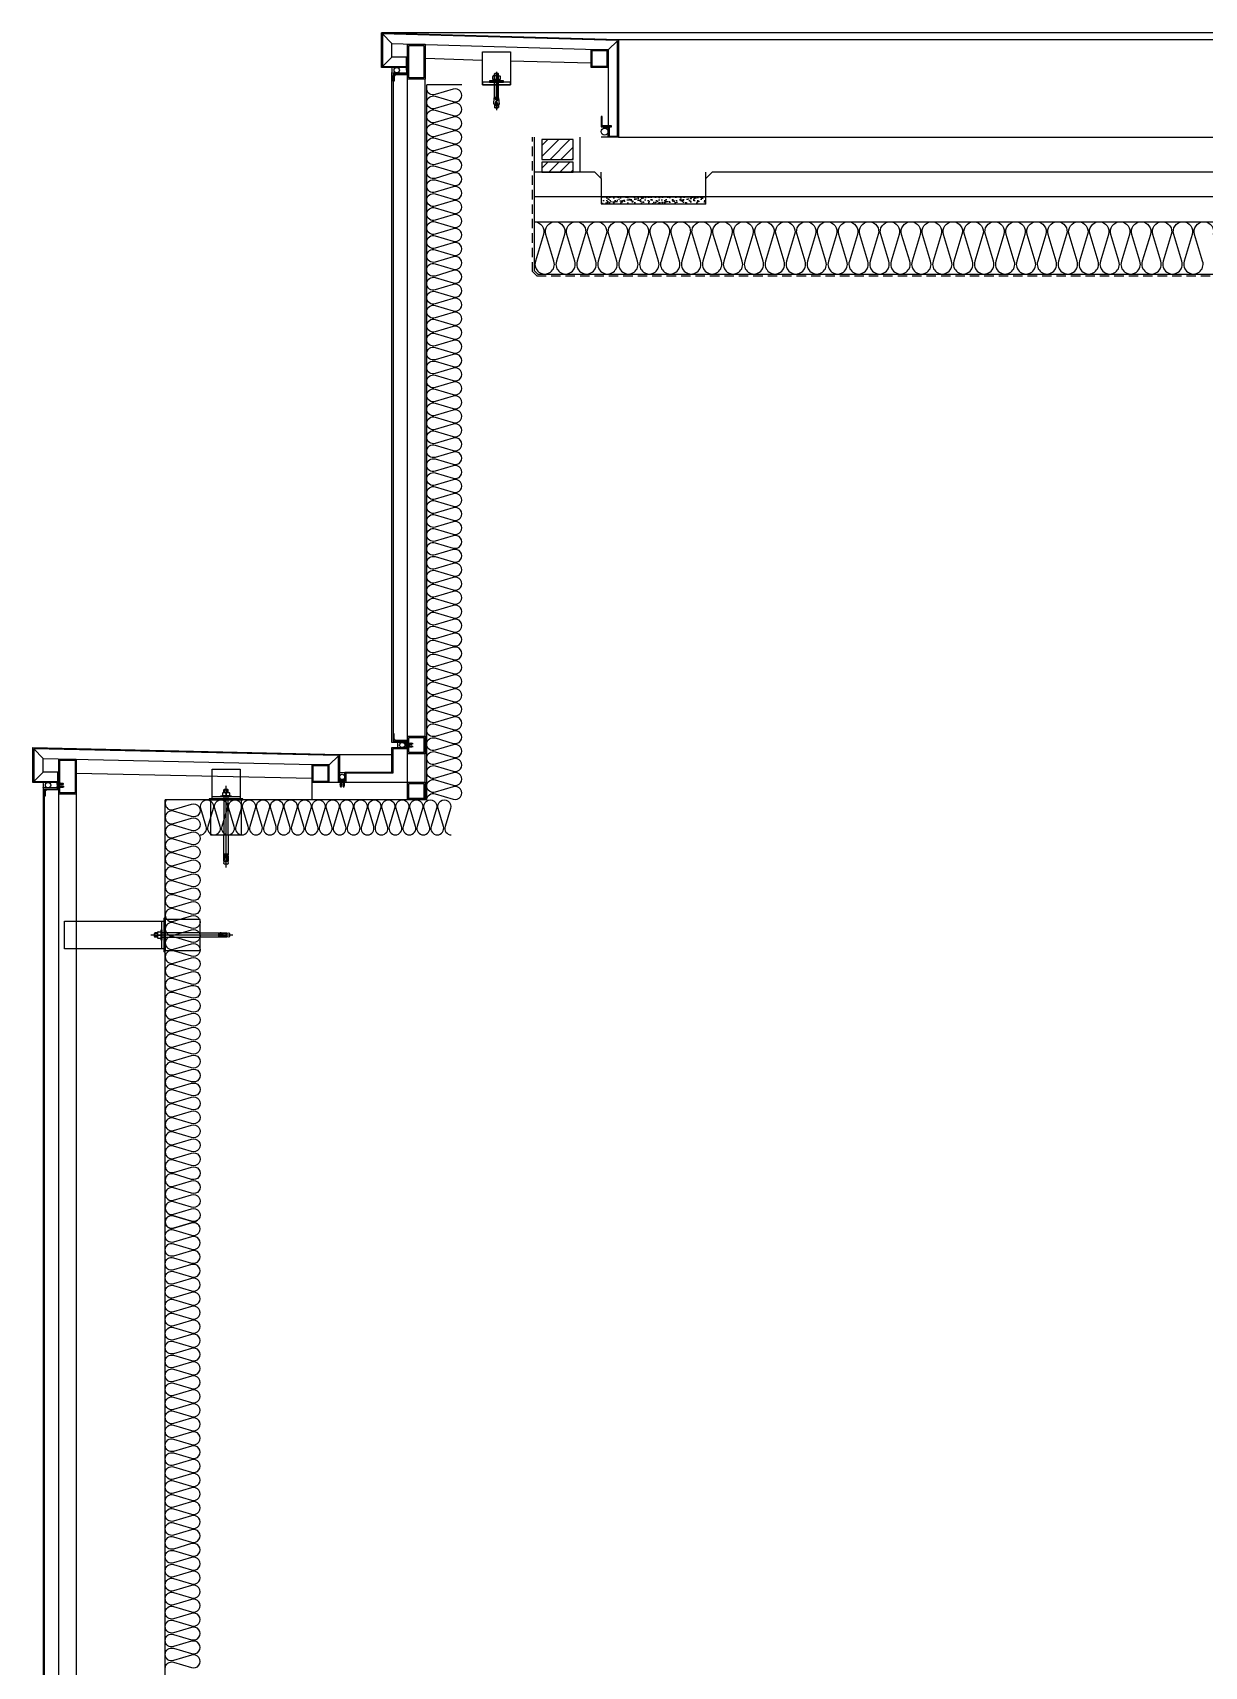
# Model space of a CAD drawing. Header units: millimetres. Extents: x -1320 to 172218, y -4077 to 50350.
# Drawn here: x 76320 to 79679, y 44516 to 49200 of the extents above; entities that cross this region are included whole.
import ezdxf

# ---------------------------------------------------------------- set-up
doc = ezdxf.new("R2010")
doc.units = ezdxf.units.MM
doc.header["$LTSCALE"] = 60
for name, pattern in [('CENTER', [50.8, 31.75, -6.35, 6.35, -6.35]), ('HID', [2.3, 1.5, -0.8]), ('HIDDEN2', [1, 0.5, -0.5])]:
    doc.linetypes.add(name, pattern=pattern)
for name, color, linetype in [('0-Sheet', 7, 'Continuous'), ('A-ELE-8', 8, 'Continuous'), ('A-ETC-8', 8, 'Continuous'), ('A-FIN', 6, 'Continuous'), ('A-FIN-8', 8, 'Continuous'), ('A-FIN-9', 7, 'Continuous'), ('A-hat', 8, 'Continuous'), ('A-HAT-9', 9, 'Continuous'), ('A-HAT-WIREMESH', 9, 'g_mesh'), ('A-WALL', 3, 'Continuous'), ('A-WP', 1, 'HID'), ('EXTRUSION', 7, 'Continuous'), ('INSUL', 8, 'Continuous'), ('ISL', 251, 'Continuous'), ('SCREW', 1, 'Continuous')]:
    doc.layers.add(name, color=color, linetype=linetype)
doc.layers.add('NOPLOT', color=191, linetype='Continuous', plot=False)
doc.styles.add('Gdim', font='')
doc.styles.get('Gdim').set_extended_font_data('Dotum')
doc.linetypes.add('g_mesh', pattern='A,10,-0.8,["X",Gdim,S=0.6,R=0,X=-0.15,Y=-0.3],-0.8', length=11.6)

# ---------------------------------------------------------------- blocks, each defined once
blk = doc.blocks.new('A$Cab6a45e4')
at = {"layer": 'A-HAT-9'}
h = blk.add_hatch(dxfattribs=at)
h.set_pattern_fill('AR-SAND', color=256, scale=0.3)
h.set_pattern_definition([(37.5, (-113396.389, 321984.363), (-0.4800094, 14.6823971), [0, -11.5824, 0, -12.954, 0, -12.3825]), (7.5, (-113396.389, 321984.363), (13.4856985, 21.504753), [0, -6.2484, 0, -10.4394, 0, -4.0005]), (327.5, (-113405.761, 321984.363), (23.7297711, 0.04311554), [0, -3.81, 0, -13.716, 0, -17.907]), (317.5, (-113405.761, 321984.363), (22.9066936, 6.6878797), [0, -1.905, 0, -8.9916, 0, -10.287])])
h.paths.add_polyline_path([(0, 45), (300, 45), (300, 25), (0, 25)])
at = {"layer": 'A-FIN'}
for points in [[(-18, 116), (0, 98), (0, 25), (300, 25), (300, 98), (318, 116)], [(0, 45), (300, 45)]]:
    blk.add_lwpolyline(points, dxfattribs=at)
at = {"layer": 'NOPLOT'}
for p, q in [((0, 98), (0, 116)), ((300, 98), (300, 116))]:
    blk.add_line(p, q, dxfattribs=at)
blk = doc.blocks.new('너트 M12')
for p, q in [((-9, 0), (9, 0)), ((-9.5, -9), (-9.5, -0.5)), ((9, -9.5), (-9, -9.5)), ((0, -8.3), (0, -1.2)), ((9.5, -0.5), (9.5, -9))]:
    blk.add_line(p, q)
for centre, start, end in [((-9, -0.5), 90, 180), ((-9, -9), 180, 270), ((9, -0.5), 0, 90), ((9, -9), 270, 0)]:
    blk.add_arc(centre, 0.5, start, end)
at = {"extrusion": (0, 0, -1)}
for centre, major_axis, ratio, start_param, end_param in [((-4.8, -0.9), (-4.75, 0.31), 0.185359, -0.024388, 3.141593), ((4.8, -0.9), (4.75, 0.31), 0.185108, 3.141593, 6.30754), ((-4.8, -8.6), (4.75, 0.31), 0.187111, 0, 3.166211), ((4.8, -8.6), (-4.75, 0.31), 0.185991, 3.117121, 6.283185)]:
    blk.add_ellipse(centre, major_axis=major_axis, ratio=ratio, start_param=start_param, end_param=end_param, dxfattribs=at)
blk = doc.blocks.new('A$C5ebcaad0')
at = {"layer": 'A-ETC-8'}
for p, q in [((-449, -225), (-214, -225)), ((-439, -220.5), (-439, -229.5)), ((-437, -219), (-437.5, -219)), ((-437.5, -231), (-437, -231)), ((-426, -220.5), (-437, -219)), ((-437, -231), (-426, -229.5)), ((-431.6, -219.7), (-431.6, -221.5)), ((-431.6, -228.5), (-431.6, -230.2)), ((-431.1, -222.3), (-429.3, -223.5)), ((-431.1, -227.7), (-429.3, -226.5)), ((-415.6, -218.7), (-430.6, -218.7)), ((-430.6, -231.2), (-415.6, -231.2)), ((-421.1, -224), (-427.7, -224)), ((-421.1, -226), (-427.7, -226)), ((-426, -220.5), (-412, -220.5)), ((-426, -229.5), (-412, -229.5)), ((-420.6, -223.5), (-420.6, -223)), ((-420.6, -227), (-420.6, -226.5)), ((-416.6, -227), (-416.6, -223)), ((-415.6, -218.7), (-412.6, -218.7)), ((-415.6, -231.2), (-412.6, -231.2)), ((-412.6, -218.7), (-412.6, -231.2)), ((-412, -231), (-412, -219)), ((-409, -219), (-412, -219)), ((-412, -231), (-409, -231)), ((-409, -231), (-409, -219)), ((-355, -219), (-409, -219)), ((-409, -231), (-355, -231)), ((-355, -219), (-245.5, -219)), ((-245.5, -231), (-355, -231)), ((-234.2, -229.5), (-224, -229.5)), ((-234, -219), (-225.5, -219)), ((-234, -220.5), (-224, -220.5)), ((-234, -231), (-225.5, -231)), ((-225.5, -231), (-225.5, -219)), ((-224, -220.5), (-225.5, -219)), ((-224, -229.5), (-225.5, -231)), ((-224, -229.5), (-224, -220.5))]:
    blk.add_line(p, q, dxfattribs=at)
for points in [[(-255, -180.5), (-255, -269.5), (-355, -269.5), (-355, -180.5)], [(33.5, -185), (-251.5, -185), (-251.5, -265), (33.5, -265)], [(-251.5, -265), (-245.5, -265), (-245.5, -185), (-251.5, -185)], [(-245.5, -210), (-245.5, -240), (-243.5, -240), (-243.5, -210)]]:
    blk.add_lwpolyline(points, close=True, dxfattribs=at)
blk.add_lwpolyline([(-251.5, -177.5), (-251.5, -272.5, -0.414214), (-252.5, -273.5), (-255, -273.5), (-255, -176.5), (-252.5, -176.5, -0.414214)], format="xyb", close=True, dxfattribs=at)
for centre, radius, start, end in [((-437.5, -220.5), 1.5, 90, 180), ((-437.5, -229.5), 1.5, 180, 270), ((-430.6, -219.7), 1, 90, 180), ((-430.6, -221.5), 1, 180, 236.3099), ((-430.6, -228.5), 1, 123.6901, 180), ((-430.6, -230.2), 1, 180, 270), ((-427.7, -221), 3, 236.3099, 270), ((-427.7, -229), 3, 90, 123.6901), ((-421.1, -223.5), 0.5, 270, 0), ((-421.1, -226.5), 0.5, 0, 90), ((-418.6, -223), 2, 90, 180), ((-418.6, -227), 2, 180, 270), ((-418.6, -223), 2, 0, 90), ((-418.6, -227), 2, 270, 0)]:
    blk.add_arc(centre, radius, start, end, dxfattribs=at)
at = {"layer": 'A-ETC-8', "xscale": -1, "rotation": 90}
blk.add_blockref('너트 M12', (-243.5, -225), dxfattribs=at)
blk = doc.blocks.new('A$C632c858f')
at = {"layer": 'A-ETC-8'}
blk.add_arc((-2.8, 0), 24, 341.8248, 18.1752, dxfattribs=at)
blk.add_ellipse((34, 0), major_axis=(7.59, 0), ratio=0.987937, dxfattribs=at)
blk = doc.blocks.new('A$Cae507117')
at = {"layer": 'A-ETC-8'}
for points in [[(-50, 0), (-50, -50), (0, -50), (0, 0)], [(-46.8, -3.2), (-46.8, -46.8), (-3.2, -46.8), (-3.2, -3.2)]]:
    blk.add_lwpolyline(points, close=True, dxfattribs=at)
blk = doc.blocks.new('A$C74a2a393')
at = {"layer": 'A-ETC-8', "elevation": 0}
for points in [[(-50, -100), (-50, 0), (0, 0), (0, -100)], [(-46.8, -96.8), (-46.8, -3.2), (-3.2, -3.2), (-3.2, -96.8)]]:
    blk.add_lwpolyline(points, close=True, dxfattribs=at)
blk = doc.blocks.new('PH-4-16')
at = {"layer": 'SCREW'}
for p, q in [((-1.5, 0), (-1.5, -1)), ((1.5, 0), (1.5, -1.6)), ((0.1, -0.9), (-2, -1.2)), ((-2, -1.2), (-1.5, -1)), ((0.1, -1), (-2, -1.3)), ((-2, -1.3), (-1.5, -1.5)), ((2, -1.8), (-2, -2.4)), ((-2, -2.4), (-1.5, -2.2)), ((-2, -2.5), (-1.5, -2.7)), ((2, -3), (-2, -3.7)), ((-2, -3.6), (-1.5, -3.5)), ((-2, -3.8), (-1.5, -4)), ((2, -4.3), (-2, -4.9)), ((-2, -4.9), (-1.5, -4.7)), ((-2, -5), (-1.5, -5.2)), ((2, -5.5), (-2, -6.2)), ((-2, -6.1), (-1.5, -5.9)), ((-2, -6.2), (-1.5, -6.4)), ((2, -6.7), (-2, -7.4)), ((-2, -7.4), (-1.5, -7.2)), ((-2, -7.5), (-1.5, -7.7)), ((2, -8), (-2, -8.6)), ((-2, -8.6), (-1.5, -8.4)), ((-2, -8.7), (-1.5, -8.9)), ((2, -9.2), (-2, -9.9)), ((-2, -9.9), (-1.5, -9.7)), ((-2, -10), (-1.5, -10.2)), ((2, -10.5), (-2, -11.1)), ((-2, -11.1), (-1.5, -10.9)), ((-2, -11.2), (-1.5, -11.4)), ((2, -1.9), (-2, -2.5)), ((2, -3.1), (-2, -3.8)), ((2, -4.4), (-2, -5)), ((2, -5.6), (-2, -6.3)), ((2, -6.9), (-2, -7.5)), ((2, -8.1), (-2, -8.7)), ((2, -9.3), (-2, -10)), ((2, -10.6), (-2, -11.2)), ((0.1, -0.9), (-1.5, -1)), ((0.1, -1), (-1.5, -1.5)), ((-1.5, -1.5), (-1.5, -2.2)), ((1.5, -1.6), (-1.5, -2.2)), ((1.5, -2.1), (-1.5, -2.7)), ((-1.5, -2.7), (-1.5, -3.5)), ((1.5, -2.8), (-1.5, -3.5)), ((1.5, -3.3), (-1.5, -4)), ((1.5, -4.1), (-1.5, -4.7)), ((1.5, -4.6), (-1.5, -5.2)), ((-1.5, -5.2), (-1.5, -5.9)), ((1.5, -5.3), (-1.5, -5.9)), ((1.5, -5.8), (-1.5, -6.4)), ((-1.5, -6.4), (-1.5, -7.2)), ((1.5, -6.5), (-1.5, -7.2)), ((1.5, -7.1), (-1.5, -7.7)), ((-1.5, -7.7), (-1.5, -8.4)), ((1.5, -7.8), (-1.5, -8.4)), ((1.5, -8.3), (-1.5, -8.9)), ((-1.5, -8.9), (-1.5, -9.7)), ((1.5, -9), (-1.5, -9.7)), ((1.5, -9.5), (-1.5, -10.2)), ((-1.5, -10.2), (-1.5, -10.9)), ((1.5, -10.3), (-1.5, -10.9)), ((1.5, -10.8), (-1.5, -11.4)), ((-1.5, -11.4), (-1.5, -14.5)), ((-1.5, -14.5), (-1.1, -14.5)), ((0, -16), (-1.5, -14.5)), ((-1.1, -12.6), (-1.1, -14.5)), ((-1.1, -14.5), (0, -16)), ((0, -16), (1.5, -14.5)), ((1.5, -14.5), (0.4, -12.2)), ((1.5, -1.6), (2, -1.8)), ((2, -1.9), (1.5, -2.1)), ((1.5, -2.1), (1.5, -2.8)), ((2, -3), (1.5, -2.8)), ((2, -3.1), (1.5, -3.3)), ((1.5, -3.3), (1.5, -4.1)), ((2, -4.3), (1.5, -4.1)), ((2, -4.4), (1.5, -4.6)), ((1.5, -4.6), (1.5, -5.3)), ((2, -5.5), (1.5, -5.3)), ((2, -5.6), (1.5, -5.8)), ((1.5, -5.8), (1.5, -6.5)), ((2, -6.7), (1.5, -6.5)), ((2, -6.9), (1.5, -7.1)), ((1.5, -7.1), (1.5, -7.8)), ((2, -8), (1.5, -7.8)), ((2, -8.1), (1.5, -8.3)), ((1.5, -8.3), (1.5, -9)), ((2, -9.2), (1.5, -9)), ((2, -9.3), (1.5, -9.5)), ((1.5, -9.5), (1.5, -10.3)), ((2, -10.5), (1.5, -10.3)), ((2, -10.6), (1.5, -10.8)), ((1.5, -10.8), (1.5, -14.5))]:
    blk.add_line(p, q, dxfattribs=at)
at = {"layer": 'SCREW', "color": 1, "linetype": 'CENTER'}
blk.add_line((0, 4), (0, -17.7), dxfattribs=at)
at = {"layer": 'SCREW', "linetype": 'HIDDEN2'}
blk.add_line((-1.5, -4), (-1.5, -4.7), dxfattribs=at)
at = {"layer": 'SCREW'}
blk.add_lwpolyline([(3.5, 1), (3.5, 0), (-3.5, 0), (-3.5, 1, -0.336479), (-2.5, 2.2, -0.138717), (2.5, 2.2, -0.336479)], format="xyb", close=True, dxfattribs=at)
blk.add_lwpolyline([(-2.5, 2.2), (-2.3, 2), (-2.1, 1.9), (-1.8, 1.9), (-1.5, 2), (-1.3, 2), (-1, 2.1), (-0.8, 2.1), (-0.7, 2.1), (-0.6, 2.1), (-0.5, 2), (-0.5, 1.8), (-0.5, 1.6), (-0.5, 1.4), (-0.5, 1.2), (-0.5, 1), (-0.5, 0.8), (-0.4, 0.7), (-0.3, 0.6), (-0.1, 0.6), (0, 0.5), (0.1, 0.6), (0.3, 0.6), (0.4, 0.7), (0.5, 0.8), (0.5, 1), (0.5, 1.2), (0.5, 1.4), (0.5, 1.6), (0.5, 1.8), (0.5, 2), (0.6, 2.1), (0.7, 2.1), (0.8, 2.1), (1, 2.1), (1.3, 2), (1.5, 2), (1.8, 1.9), (2.1, 1.9), (2.3, 2), (2.5, 2.2)], dxfattribs=at)
for centre, radius, start, end in [((-1.9, -1.2), 0.0931, 139.8661, 209.9246), ((-1.9, -2.5), 0.0931, 139.8661, 209.9246), ((-1.9, -3.7), 0.0931, 139.8661, 209.9246), ((-1.9, -4.9), 0.0931, 139.8661, 209.9246), ((-1.9, -6.2), 0.0931, 139.8661, 209.9246), ((-1.9, -7.4), 0.0931, 139.8661, 209.9246), ((-1.9, -8.7), 0.0931, 139.8661, 209.9246), ((-1.9, -9.9), 0.0931, 139.8661, 209.9246), ((-1.9, -11.2), 0.0931, 139.8661, 209.9246), ((-0.3, -12.6), 0.815, 27.365, 180), ((0, -0.9), 0.0605, 310.7271, 69.3149), ((1.9, -1.8), 0.0931, 319.8661, 29.9246), ((1.9, -3.1), 0.0931, 319.8661, 29.9246), ((1.9, -4.3), 0.0931, 319.8661, 29.9246), ((1.9, -5.6), 0.0931, 319.8661, 29.9246), ((1.9, -6.8), 0.0931, 319.8661, 29.9246), ((1.9, -8), 0.0931, 319.8661, 29.9246), ((1.9, -9.3), 0.0931, 319.8661, 29.9246), ((1.9, -10.5), 0.0931, 319.8661, 29.9246)]:
    blk.add_arc(centre, radius, start, end, dxfattribs=at)
blk = doc.blocks.new('M12-STUD ANCHOR')
at = {"layer": 'A-ETC-8'}
for p, q in [((22.7, 48), (23.9, 49.2)), ((34.7, 48), (22.7, 48)), ((22.7, -20.8), (22.7, 48)), ((33.5, 49.2), (23.9, 49.2)), ((23.9, -20.8), (23.9, 49.2)), ((28.7, 54.2), (28.7, -55.8)), ((33.5, 49.2), (34.7, 48)), ((33.5, -20.8), (33.5, 49.2)), ((34.7, -20.8), (34.7, 48)), ((17.8, 33.7), (17.8, 40.7)), ((28.2, 30.2), (18, 31.2)), ((18, 28.2), (18, 31.2)), ((18, 31.2), (29.2, 31.2)), ((28.2, 27.2), (18, 28.2)), ((28.7, 42.2), (19.2, 42.2)), ((28.7, 32.2), (19.2, 32.2)), ((23.3, 33.7), (23.3, 40.7)), ((28.2, 27.2), (28.2, 30.2)), ((39.5, 28.2), (28.2, 28.2)), ((28.7, 42.2), (38.2, 42.2)), ((28.7, 32.2), (38.2, 32.2)), ((29.2, 29.2), (29.2, 32.2)), ((39.5, 31.2), (29.2, 32.2)), ((39.5, 28.2), (29.2, 29.2)), ((34.2, 33.7), (34.2, 40.7)), ((39.5, 28.2), (39.5, 31.2)), ((39.7, 33.7), (39.7, 40.7)), ((20.5, -38.8), (21.7, -20.8)), ((28.7, -38.8), (20.5, -38.8)), ((21.7, -20.8), (24.3, -20.8)), ((22.7, -18.4), (34.7, -18.4)), ((22.7, -38.8), (22.7, -48.4)), ((22.7, -41.2), (34.7, -41.2)), ((22.7, -42.4), (34.7, -42.4)), ((28.7, -20.8), (24.8, -20.8)), ((25.8, -32.3), (32, -26.1)), ((26.2, -32.6), (32.3, -26.5)), ((31.1, -35.9), (27.5, -35.9)), ((31.1, -36.4), (27.5, -36.4)), ((35.7, -20.8), (28.7, -20.8)), ((31.1, -38.8), (28.7, -38.8)), ((32.3, -38.8), (36.9, -38.8)), ((34.7, -38.8), (34.7, -48.4)), ((36.9, -38.8), (35.7, -20.8)), ((22.7, -48.4), (28.7, -48.4)), ((28.7, -50.8), (22.7, -48.4)), ((28.7, -50.8), (34.7, -48.4)), ((34.7, -48.4), (28.7, -48.4))]:
    blk.add_line(p, q, dxfattribs=at)
for centre, radius, start, end in [((19.2, 40.7), 1.47, 90, 180), ((19.2, 33.7), 1.47, 180, 270), ((21.8, 40.7), 1.47, 360, 90), ((21.8, 33.7), 1.47, 270, 360), ((24.7, 40.7), 1.47, 90, 180), ((24.7, 33.7), 1.47, 180, 270), ((32.8, 40.7), 1.47, 360, 90), ((32.8, 33.7), 1.47, 270, 360), ((35.7, 40.7), 1.47, 90, 180), ((35.7, 33.7), 1.47, 180, 270), ((38.2, 40.7), 1.47, 360, 90), ((38.2, 33.7), 1.47, 270, 360), ((27.7, -21.9), 3.6, 161.9622, 315), ((27.7, -21.9), 3.12, 159.0667, 315), ((27.5, -34), 2.4, 135, 270), ((27.5, -34), 1.92, 135, 270), ((31.1, -25.3), 1.68, 315, 135), ((31.1, -25.3), 1.2, 315, 135), ((31.1, -37.6), 1.68, 314.4153, 90), ((31.1, -37.6), 1.2, 270, 90)]:
    blk.add_arc(centre, radius, start, end, dxfattribs=at)
blk = doc.blocks.new('A$Cf2d578cc')
at = {"layer": '0-Sheet'}
for p, q in [((145, -107.2, 0), (142, -107.2, 0)), ((145, -100, 0), (145, -107.2, 0))]:
    blk.add_line(p, q, dxfattribs=at)
at = {"layer": 'A-ETC-8'}
for p, q in [((100, -30.8), (73, -3.1)), ((720, -49.1), (747, -23)), ((73, -97), (100, -70)), ((142, -97, 0), (142, -70, 0)), ((195, -73, 0), (360, -78.8)), ((440, -80.9), (670, -86.9)), ((720, -49.1), (720, -267, 0))]:
    blk.add_line(p, q, dxfattribs=at)
at = {"layer": 'A-ETC-8', "elevation": 0}
blk.add_lwpolyline([(142, -70), (100, -70), (100, -30.8), (720, -49.1)], dxfattribs=at)
for points in [[(360, -55.2), (440, -55.2), (440, -150), (360, -150)], [(380, -142), (420, -142), (420, -138), (380, -138)], [(360, -142), (360, -150), (440, -150), (440, -142)], [(700, -270), (730, -270), (730, -267), (703, -267), (703, -240), (700, -240)]]:
    blk.add_lwpolyline(points, close=True, dxfattribs=at)
at = {"layer": 'A-ETC-8'}
blk.add_arc((710, -363.7, 0), 64.5, 81.0843, 98.9157, dxfattribs=at)
blk.add_ellipse((710, -283.5, 0), major_axis=(0, 10), ratio=0.999542, dxfattribs=at)
at = {"layer": 'A-FIN-9', "elevation": 0}
blk.add_lwpolyline([(142, -107.2), (142, -100), (70, -100), (70, 0), (750, -20), (750, -300), (720, -300), (720, -273), (708, -273), (708, -270), (723, -270), (723, -297), (747, -297), (747, -22.9), (73, -3.1), (73, -97), (145, -97), (145, -107.2)], close=True, dxfattribs=at)
at = {"layer": 'A-ETC-8'}
for name, p in [('A$C74a2a393', (195, -33.1, 0)), ('A$Cae507117', (720, -49.1)), ('A$C632c858f', (79.9, -107.5, 0)), ('M12-STUD ANCHOR', (371.3, -166.2))]:
    blk.add_blockref(name, p, dxfattribs=at)

msp = doc.modelspace()

# ---------------------------------------------------------------- hatches: boundary and pattern name
at = {"layer": 'A-hat', "lineweight": -3}
h = msp.add_hatch(dxfattribs=at)
h.set_pattern_fill('ANSI31', color=256, scale=7, style=0)
h.set_pattern_definition([(45, (-1349.817, 51215.12), (-15.715448, 15.715448), [])])
h.paths.add_polyline_path([(77870, 48893.5), (77780, 48893.5), (77780, 48836.5), (77870, 48836.5)])
h = msp.add_hatch(dxfattribs=at)
h.set_pattern_fill('ANSI31', color=256, scale=7, style=0)
h.set_pattern_definition([(45, (-1349.817, 51150.12), (-15.715448, 15.715448), [])])
h.paths.add_polyline_path([(77870, 48828.5), (77780, 48828.5), (77780, 48800), (77870, 48800)])

# ---------------------------------------------------------------- linework, layer by layer
at = {"layer": '0-Sheet'}
for p, q in [((76395, 47042.8, 0), (76392, 47042.8, 0)), ((76395, 47050, 0), (76395, 47042.8, 0))]:
    msp.add_line(p, q, dxfattribs=at)
at = {"layer": '0-Sheet', "elevation": 0}
for points in [[(77215, 47053.9), (77215, 47080), (77350, 47080), (77350, 47150), (77392, 47150)], [(77392, 47150), (77392, 47157), (77395, 47157), (77395, 47147), (77353, 47147), (77353, 47077), (77218, 47077), (77218, 47077), (77218, 47050.9)], [(77200, 47053.9), (77207, 47053.9), (77207, 47050.9), (77197, 47050.9)], [(77215, 47053.9), (77208, 47053.9), (77208, 47050.9), (77218, 47050.9)]]:
    msp.add_lwpolyline(points, dxfattribs=at)
at = {"layer": 'A-ELE-8'}
for p, q in [((83650, 49200), (77320, 49200)), ((78000, 49180), (82950, 49180)), ((78000, 48900, 0), (82950, 48900, 0)), ((77200, 47130, 0), (77350, 47130))]:
    msp.add_line(p, q, dxfattribs=at)
at = {"layer": 'A-ETC-8'}
for p, q in [((77395, 47050.9, 0), (77395, 49066.9, 0)), ((77445, 47050.9, 0), (77445, 49066.9, 0)), ((76350, 47119.2, 0), (76323, 47146.9, 0)), ((77170, 47100.9, 0), (77197, 47127, 0)), ((76323, 47053, 0), (76350, 47080, 0)), ((76392, 47053, 0), (76392, 47080, 0)), ((76445, 47077, 0), (77120, 47062.8, 0)), ((76870, 47031), (76868.5, 47029.5)), ((76868.5, 47021), (76868.5, 47029.5)), ((76868.5, 47029.5), (76880.5, 47029.5)), ((76870, 47020.8), (76870, 47031)), ((76870, 47031), (76879, 47031)), ((76874.5, 46806), (76874.5, 47041)), ((76879, 47021), (76879, 47031)), ((76879, 47031), (76880.5, 47029.5)), ((76880.5, 47021), (76880.5, 47029.5)), ((77120, 47050.9, 0), (77120, 47000.9)), ((77170, 47050.9, 0), (77395, 47050.9, 0)), ((76395, 680), (76395, 47016.9, 0)), ((76445, 47016.9, 0), (76445, 680)), ((76868.5, 47009.5), (76868.5, 46900)), ((76880.5, 46900), (76880.5, 47009.5)), ((77120, 47000.9), (77395, 47000.9, 0)), ((76868.5, 46846), (76868.5, 46900)), ((76880.5, 46900), (76880.5, 46846)), ((76880.8, 46842.4), (76868.3, 46842.4)), ((76868.3, 46839.4), (76868.3, 46842.4)), ((76868.5, 46846), (76880.5, 46846)), ((76868.5, 46843), (76868.5, 46846)), ((76868.5, 46843), (76880.5, 46843)), ((76870, 46829), (76870, 46843)), ((76879, 46829), (76879, 46843)), ((76880.5, 46846), (76880.5, 46843)), ((76880.8, 46839.4), (76880.8, 46842.4)), ((76868.3, 46824.4), (76868.3, 46839.4)), ((76868.5, 46818), (76870, 46829)), ((76868.5, 46817.5), (76868.5, 46818)), ((76871, 46823.4), (76869.3, 46823.4)), ((76879, 46816), (76870, 46816)), ((76871.8, 46823.9), (76873, 46825.7)), ((76872.5, 46838.4), (76876.5, 46838.4)), ((76872.5, 46834.4), (76873, 46834.4)), ((76873.5, 46833.9), (76873.5, 46827.3)), ((76875.5, 46833.9), (76875.5, 46827.3)), ((76876, 46834.4), (76876.5, 46834.4)), ((76877.2, 46823.9), (76876, 46825.7)), ((76879.8, 46823.4), (76878, 46823.4)), ((76879, 46829), (76880.5, 46818)), ((76880.5, 46818), (76880.5, 46817.5)), ((76880.8, 46839.4), (76880.8, 46824.4))]:
    msp.add_line(p, q, dxfattribs=at)
at = {"layer": 'A-ETC-8', "elevation": 0}
for points in [[(77358, 49081), (77393, 49081), (77393, 49092), (77395, 49092), (77395, 49079), (77359.7, 49079, -0.226541), (77356, 49075.3), (77356, 49060.7), (77354, 49060.7), (77354, 49077, 0.414214)], [(77358, 47169), (77393, 47169), (77393, 47158), (77395, 47158), (77395, 47171), (77359.7, 47171, 0.226541), (77356, 47174.7), (77356, 47189.4), (77354, 47189.4), (77354, 47173, -0.414214)], [(76358, 47031), (76393, 47031), (76393, 47042), (76395, 47042), (76395, 47029), (76359.7, 47029, -0.226541), (76356, 47025.3), (76356, 47010.6), (76354, 47010.6), (76354, 47027, 0.414214)], [(76922, 47003.5), (76827, 47003.5, 0.414214), (76826, 47002.5), (76826, 47000), (76923, 47000), (76923, 47002.5, 0.414214)]]:
    msp.add_lwpolyline(points, format="xyb", close=True, dxfattribs=at)
msp.add_lwpolyline([(76392, 47080), (76350, 47080), (76350, 47119.2), (77170, 47100.9)], dxfattribs=at)
for points in [[(76914.5, 47088.4), (76914.5, 47003.5), (76834.5, 47003.5), (76834.5, 47088.4)], [(76919, 47000), (76830, 47000), (76830, 46900), (76919, 46900)], [(76834.5, 47003.5), (76834.5, 47009.5), (76914.5, 47009.5), (76914.5, 47003.5)], [(76889.5, 47009.5), (76859.5, 47009.5), (76859.5, 47011.5), (76889.5, 47011.5)]]:
    msp.add_lwpolyline(points, close=True, dxfattribs=at)
at = {"layer": 'A-ETC-8'}
for centre, radius, start, end in [((76869.3, 46824.4), 1, 180, 270), ((76870, 46817.5), 1.5, 180, 270), ((76872.5, 46836.4), 2, 90, 180), ((76872.5, 46836.4), 2, 180, 270), ((76871, 46824.4), 1, 270, 326.3099), ((76873, 46833.9), 0.5, 0, 90), ((76870.5, 46827.3), 3, 326.3099, 0), ((76876, 46833.9), 0.5, 90, 180), ((76878.5, 46827.3), 3, 180, 213.6901), ((76876.5, 46836.4), 2, 0, 90), ((76876.5, 46836.4), 2, 270, 0), ((76878, 46824.4), 1, 213.6901, 270), ((76879, 46817.5), 1.5, 270, 0), ((76879.8, 46824.4), 1, 270, 0)]:
    msp.add_arc(centre, radius, start, end, dxfattribs=at)
at = {"layer": 'A-FIN'}
for p, q in [((77890, 48800, 0), (77890, 48900, 0)), ((77882, 48800), (77758, 48800)), ((77932, 48800), (77758, 48800, 0)), ((82682, 48800), (78268, 48800))]:
    msp.add_line(p, q, dxfattribs=at)
at = {"layer": 'A-FIN', "elevation": 0}
for points in [[(77349.9, 49085), (77391, 49085), (77391, 49081), (77353.9, 49081)], [(77354, 49081), (77354, 47169), (77391, 47169), (77391, 47169), (77391, 47165), (77350, 47165), (77350, 49085)]]:
    msp.add_lwpolyline(points, dxfattribs=at)
msp.add_lwpolyline([(76391, 47031), (76391, 47035), (76350, 47035), (76350, 43707.5), (76391, 43707.5), (76391, 43711.5), (76354, 43711.5), (76354, 47031), (76391, 47031)], close=True, dxfattribs=at)
at = {"layer": 'A-FIN-8'}
for p, q in [((77758, 48900, 0), (77758, 48518.2)), ((77758, 48900, 0), (77758, 48518.2)), ((77768.2, 48508), (77758, 48518.2)), ((77768.2, 48508), (83181.8, 48508))]:
    msp.add_line(p, q, dxfattribs=at)
at = {"layer": 'A-FIN-9', "elevation": 0}
msp.add_lwpolyline([(77197, 47050.9), (77197, 47127.1), (76323, 47146.9), (76323, 47053), (76395, 47053), (76395, 47042.8), (76392, 47042.8), (76392, 47050), (76320, 47050), (76320, 47150), (77200, 47130), (77200, 47053.9)], dxfattribs=at)
at = {"layer": 'A-HAT-WIREMESH', "ltscale": 0.6}
msp.add_line((82800, 48729), (77758, 48729), dxfattribs=at)
at = {"layer": 'A-WALL', "elevation": 0}
for points in [[(77780, 48893.5), (77780, 48836.5), (77870, 48836.5), (77870, 48893.5)], [(77780, 48828.5), (77780, 48800), (77870, 48800), (77870, 48828.5)]]:
    msp.add_lwpolyline(points, close=True, dxfattribs=at)
at = {"layer": 'A-WP', "ltscale": 0.3}
for p, q in [((77753, 48515.1), (77753, 48900)), ((77765.1, 48503), (77753, 48515.1)), ((77765.1, 48503), (83184.9, 48503))]:
    msp.add_line(p, q, dxfattribs=at)
at = {"layer": 'INSUL'}
for p, q in [((77550, 49050), (77450, 49050)), ((77450, 47000), (77450, 49050)), ((77758, 48658), (83192, 48658)), ((76700, -1050), (76700, 47000)), ((77450, 47000), (76700, 47000))]:
    msp.add_line(p, q, dxfattribs=at)
at = {"layer": 'ISL', "elevation": 0}
for points in [[(77450, 47000, -0.509267), (77474.2, 47017.7), (77525.8, 47002.4, 1.372593), (77525.8, 47037.7), (77474.2, 47022.4, -0.509267), (77450, 47040, -0.509267), (77474.2, 47057.7), (77525.8, 47042.4, 1.372593), (77525.8, 47077.7), (77474.2, 47062.4, -0.509267), (77450, 47080, -0.509267), (77474.2, 47097.7), (77525.8, 47082.4, 1.372593), (77525.8, 47117.7), (77474.2, 47102.4, -0.509267), (77450, 47120, -0.509267), (77474.2, 47137.7), (77525.8, 47122.4, 1.372593), (77525.8, 47157.7), (77474.2, 47142.4, -0.509267), (77450, 47160, -0.509267), (77474.2, 47177.7), (77525.8, 47162.4, 1.372593), (77525.8, 47197.7), (77474.2, 47182.4, -0.509267), (77450, 47200, -0.509267), (77474.2, 47217.7), (77525.8, 47202.4, 1.372593), (77525.8, 47237.7), (77474.2, 47222.4, -0.509267), (77450, 47240, -0.509267), (77474.2, 47257.7), (77525.8, 47242.4, 1.372593), (77525.8, 47277.7), (77474.2, 47262.4, -0.509267), (77450, 47280, -0.509267), (77474.2, 47297.7), (77525.8, 47282.4, 1.372593), (77525.8, 47317.7), (77474.2, 47302.4, -0.509267), (77450, 47320, -0.509267), (77474.2, 47337.7), (77525.8, 47322.4, 1.372593), (77525.8, 47357.7), (77474.2, 47342.4, -0.509267), (77450, 47360, -0.509267), (77474.2, 47377.7), (77525.8, 47362.4, 1.372593), (77525.8, 47397.7), (77474.2, 47382.4, -0.509267), (77450, 47400, -0.509267), (77474.2, 47417.7), (77525.8, 47402.4, 1.372593), (77525.8, 47437.7), (77474.2, 47422.4, -0.509267), (77450, 47440, -0.509267), (77474.2, 47457.7), (77525.8, 47442.4, 1.372593), (77525.8, 47477.7), (77474.2, 47462.4, -0.509267), (77450, 47480, -0.509267), (77474.2, 47497.7), (77525.8, 47482.4, 1.372593), (77525.8, 47517.7), (77474.2, 47502.4, -0.509267), (77450, 47520, -0.509267), (77474.2, 47537.7), (77525.8, 47522.4, 1.372593), (77525.8, 47557.7), (77474.2, 47542.4, -0.509267), (77450, 47560, -0.509267), (77474.2, 47577.7), (77525.8, 47562.4, 1.372593), (77525.8, 47597.7), (77474.2, 47582.4, -0.509267), (77450, 47600, -0.509267), (77474.2, 47617.7), (77525.8, 47602.4, 1.372593), (77525.8, 47637.7), (77474.2, 47622.4, -0.509267), (77450, 47640, -0.509267), (77474.2, 47657.7), (77525.8, 47642.4, 1.372593), (77525.8, 47677.7), (77474.2, 47662.4, -0.509267), (77450, 47680, -0.509267), (77474.2, 47697.7), (77525.8, 47682.4, 1.372593), (77525.8, 47717.7), (77474.2, 47702.4, -0.509267), (77450, 47720, -0.509267), (77474.2, 47737.7), (77525.8, 47722.4, 1.372593), (77525.8, 47757.7), (77474.2, 47742.4, -0.509267), (77450, 47760, -0.509267), (77474.2, 47777.7), (77525.8, 47762.4, 1.372593), (77525.8, 47797.7), (77474.2, 47782.4, -0.509267), (77450, 47800, -0.509267), (77474.2, 47817.7), (77525.8, 47802.4, 1.372593), (77525.8, 47837.7), (77474.2, 47822.4, -0.509267), (77450, 47840, -0.509267), (77474.2, 47857.7), (77525.8, 47842.4, 1.372593), (77525.8, 47877.7), (77474.2, 47862.4, -0.509267), (77450, 47880, -0.509267), (77474.2, 47897.7), (77525.8, 47882.4, 1.372593), (77525.8, 47917.7), (77474.2, 47902.4, -0.509267), (77450, 47920, -0.509267), (77474.2, 47937.7), (77525.8, 47922.4, 1.372593), (77525.8, 47957.7), (77474.2, 47942.4, -0.509267), (77450, 47960, -0.509267), (77474.2, 47977.7), (77525.8, 47962.4, 1.372593), (77525.8, 47997.7), (77474.2, 47982.4, -0.509267), (77450, 48000, -0.509267), (77474.2, 48017.7), (77525.8, 48002.4, 1.372593), (77525.8, 48037.7), (77474.2, 48022.4, -0.509267), (77450, 48040, -0.509267), (77474.2, 48057.7), (77525.8, 48042.4, 1.372593), (77525.8, 48077.7), (77474.2, 48062.4, -0.509267), (77450, 48080, -0.509267), (77474.2, 48097.7), (77525.8, 48082.4, 1.372593), (77525.8, 48117.7), (77474.2, 48102.4, -0.509267), (77450, 48120, -0.509267), (77474.2, 48137.7), (77525.8, 48122.4, 1.372593), (77525.8, 48157.7), (77474.2, 48142.4, -0.509267), (77450, 48160, -0.509267), (77474.2, 48177.7), (77525.8, 48162.4, 1.372593), (77525.8, 48197.7), (77474.2, 48182.4, -0.509267), (77450, 48200, -0.509267), (77474.2, 48217.7), (77525.8, 48202.4, 1.372593), (77525.8, 48237.7), (77474.2, 48222.4, -0.509267), (77450, 48240, -0.509267), (77474.2, 48257.7), (77525.8, 48242.4, 1.372593), (77525.8, 48277.7), (77474.2, 48262.4, -0.509267), (77450, 48280, -0.509267), (77474.2, 48297.7), (77525.8, 48282.4, 1.372593), (77525.8, 48317.7), (77474.2, 48302.3, -0.509267), (77450, 48320, -0.509267), (77474.2, 48337.7), (77525.8, 48322.3, 1.372593), (77525.8, 48357.7), (77474.2, 48342.3, -0.509267), (77450, 48360, -0.509267), (77474.2, 48377.7), (77525.8, 48362.3, 1.372593), (77525.8, 48397.7), (77474.2, 48382.3, -0.509267), (77450, 48400, -0.509267), (77474.2, 48417.7), (77525.8, 48402.3, 1.372593), (77525.8, 48437.7), (77474.2, 48422.3, -0.509267), (77450, 48440, -0.509267), (77474.2, 48457.7), (77525.8, 48442.3, 1.372593), (77525.8, 48477.7), (77474.2, 48462.3, -0.509267), (77450, 48480, -0.509267), (77474.2, 48497.7), (77525.8, 48482.3, 1.372593), (77525.8, 48517.7), (77474.2, 48502.3, -0.509267), (77450, 48520, -0.509267), (77474.2, 48537.7), (77525.8, 48522.3, 1.372593), (77525.8, 48557.7), (77474.2, 48542.3, -0.509267), (77450, 48560, -0.509267), (77474.2, 48577.7), (77525.8, 48562.3, 1.372593), (77525.8, 48597.7), (77474.2, 48582.3, -0.509267), (77450, 48600, -0.509267), (77474.2, 48617.7), (77525.8, 48602.3, 1.372593), (77525.8, 48637.7), (77474.2, 48622.3, -0.509267), (77450, 48640, -0.509267), (77474.2, 48657.7), (77525.8, 48642.3, 1.372593), (77525.8, 48677.7), (77474.2, 48662.3, -0.509267), (77450, 48680, -0.509267), (77474.2, 48697.7), (77525.8, 48682.3, 1.372593), (77525.8, 48717.7), (77474.2, 48702.3, -0.509267), (77450, 48720, -0.509267), (77474.2, 48737.7), (77525.8, 48722.3, 1.372593), (77525.8, 48757.7), (77474.2, 48742.3, -0.509267), (77450, 48760, -0.509267), (77474.2, 48777.7), (77525.8, 48762.3, 1.372593), (77525.8, 48797.7), (77474.2, 48782.3, -0.509267), (77450, 48800, -0.509267), (77474.2, 48817.7), (77525.8, 48802.3, 1.372593), (77525.8, 48837.7), (77474.2, 48822.3, -0.509267), (77450, 48840, -0.509267), (77474.2, 48857.7), (77525.8, 48842.3, 1.372593), (77525.8, 48877.7), (77474.2, 48862.3, -0.509267), (77450, 48880, -0.509267), (77474.2, 48897.7), (77525.8, 48882.3, 1.372593), (77525.8, 48917.7), (77474.2, 48902.3, -0.509267), (77450, 48920, -0.509267), (77474.2, 48937.7), (77525.8, 48922.3, 1.372593), (77525.8, 48957.7), (77474.2, 48942.3, -0.509267), (77450, 48960, -0.509267), (77474.2, 48977.7), (77525.8, 48962.3, 1.372593), (77525.8, 48997.7), (77474.2, 48982.3, -0.509267), (77450, 49000, -0.509267), (77474.2, 49017.7), (77525.8, 49002.3, 1.372593), (77525.8, 49037.7), (77474.2, 49022.3, -0.509267), (77450, 49040)], [(77758, 48658, -0.509267), (77784.5, 48621.6), (77761.5, 48544.4, 1.372593), (77814.5, 48544.4), (77791.5, 48621.6, -0.509267), (77818, 48658, -0.509267), (77844.5, 48621.6), (77821.5, 48544.4, 1.372593), (77874.5, 48544.4), (77851.5, 48621.6, -0.509267), (77878, 48658, -0.509267), (77904.5, 48621.6), (77881.5, 48544.4, 1.372593), (77934.5, 48544.4), (77911.5, 48621.6, -0.509267), (77938, 48658, -0.509267), (77964.5, 48621.6), (77941.5, 48544.4, 1.372593), (77994.5, 48544.4), (77971.5, 48621.6, -0.509267), (77998, 48658, -0.509267), (78024.5, 48621.6), (78001.5, 48544.4, 1.372593), (78054.5, 48544.4), (78031.5, 48621.6, -0.509267), (78058, 48658, -0.509267), (78084.5, 48621.6), (78061.5, 48544.4, 1.372593), (78114.5, 48544.4), (78091.5, 48621.6, -0.509267), (78118, 48658, -0.509267), (78144.5, 48621.6), (78121.5, 48544.4, 1.372593), (78174.5, 48544.4), (78151.5, 48621.6, -0.509267), (78178, 48658, -0.509267), (78204.5, 48621.6), (78181.5, 48544.4, 1.372593), (78234.5, 48544.4), (78211.5, 48621.6, -0.509267), (78238, 48658, -0.509267), (78264.5, 48621.6), (78241.5, 48544.4, 1.372593), (78294.5, 48544.4), (78271.5, 48621.6, -0.509267), (78298, 48658, -0.509267), (78324.5, 48621.6), (78301.5, 48544.4, 1.372593), (78354.5, 48544.4), (78331.5, 48621.6, -0.509267), (78358, 48658, -0.509267), (78384.5, 48621.6), (78361.5, 48544.4, 1.372593), (78414.5, 48544.4), (78391.5, 48621.6, -0.509267), (78418, 48658, -0.509267), (78444.5, 48621.6), (78421.5, 48544.4, 1.372593), (78474.5, 48544.4), (78451.5, 48621.6, -0.509267), (78478, 48658, -0.509267), (78504.5, 48621.6), (78481.5, 48544.4, 1.372593), (78534.5, 48544.4), (78511.5, 48621.6, -0.509267), (78538, 48658, -0.509267), (78564.5, 48621.6), (78541.5, 48544.4, 1.372593), (78594.5, 48544.4), (78571.5, 48621.6, -0.509267), (78598, 48658, -0.509267), (78624.5, 48621.6), (78601.5, 48544.4, 1.372593), (78654.5, 48544.4), (78631.5, 48621.6, -0.509267), (78658, 48658, -0.509267), (78684.5, 48621.6), (78661.5, 48544.4, 1.372593), (78714.5, 48544.4), (78691.5, 48621.6, -0.509267), (78718, 48658, -0.509267), (78744.5, 48621.6), (78721.5, 48544.4, 1.372593), (78774.5, 48544.4), (78751.5, 48621.6, -0.509267), (78778, 48658, -0.509267), (78804.5, 48621.6), (78781.5, 48544.4, 1.372593), (78834.5, 48544.4), (78811.5, 48621.6, -0.509267), (78838, 48658, -0.509267), (78864.5, 48621.6), (78841.5, 48544.4, 1.372593), (78894.5, 48544.4), (78871.5, 48621.6, -0.509267), (78898, 48658, -0.509267), (78924.5, 48621.6), (78901.5, 48544.4, 1.372593), (78954.5, 48544.4), (78931.5, 48621.6, -0.509267), (78958, 48658, -0.509267), (78984.5, 48621.6), (78961.5, 48544.4, 1.372593), (79014.5, 48544.4), (78991.5, 48621.6, -0.509267), (79018, 48658, -0.509267), (79044.5, 48621.6), (79021.5, 48544.4, 1.372593), (79074.5, 48544.4), (79051.5, 48621.6, -0.509267), (79078, 48658, -0.509267), (79104.5, 48621.6), (79081.5, 48544.4, 1.372593), (79134.5, 48544.4), (79111.5, 48621.6, -0.509267), (79138, 48658, -0.509267), (79164.5, 48621.6), (79141.5, 48544.4, 1.372593), (79194.5, 48544.4), (79171.5, 48621.6, -0.509267), (79198, 48658, -0.509267), (79224.5, 48621.6), (79201.5, 48544.4, 1.372593), (79254.5, 48544.4), (79231.5, 48621.6, -0.509267), (79258, 48658, -0.509267), (79284.5, 48621.6), (79261.5, 48544.4, 1.372593), (79314.5, 48544.4), (79291.5, 48621.6, -0.509267), (79318, 48658, -0.509267), (79344.5, 48621.6), (79321.5, 48544.4, 1.372593), (79374.5, 48544.4), (79351.5, 48621.6, -0.509267), (79378, 48658, -0.509267), (79404.5, 48621.6), (79381.5, 48544.4, 1.372593), (79434.5, 48544.4), (79411.5, 48621.6, -0.509267), (79438, 48658, -0.509267), (79464.5, 48621.6), (79441.5, 48544.4, 1.372593), (79494.5, 48544.4), (79471.5, 48621.6, -0.509267), (79498, 48658, -0.509267), (79524.5, 48621.6), (79501.5, 48544.4, 1.372593), (79554.5, 48544.4), (79531.5, 48621.6, -0.509267), (79558, 48658, -0.509267), (79584.5, 48621.6), (79561.5, 48544.4, 1.372593), (79614.5, 48544.4), (79591.5, 48621.6, -0.509267), (79618, 48658, -0.509267), (79644.5, 48621.6), (79621.5, 48544.4, 1.372593), (79674.5, 48544.4), (79651.5, 48621.6, -0.509267), (79678, 48658, -0.509267), (79704.5, 48621.6)], [(76702.9, 47000, 0.144112), (76700, 46990, 0.509267), (76724.2, 46972.3), (76775.8, 46987.6, -1.372593), (76775.8, 46952.3), (76724.2, 46967.6, 0.509267), (76700, 46950, 0.509267), (76724.2, 46932.3), (76775.8, 46947.6, -1.372593), (76775.8, 46912.3), (76724.2, 46927.6, 0.509267), (76700, 46910, 0.509267), (76724.2, 46892.3), (76775.8, 46907.6, -1.372593), (76775.8, 46872.3), (76724.2, 46887.6, 0.509267), (76700, 46870, 0.509267), (76724.2, 46852.3), (76775.8, 46867.6, -1.372593), (76775.8, 46832.3), (76724.2, 46847.6, 0.509267), (76700, 46830, 0.509267), (76724.2, 46812.3), (76775.8, 46827.6, -1.372593), (76775.8, 46792.3), (76724.2, 46807.6, 0.509267), (76700, 46790, 0.509267), (76724.2, 46772.3), (76775.8, 46787.6, -1.372593), (76775.8, 46752.3), (76724.2, 46767.6, 0.509267), (76700, 46750, 0.509267), (76724.2, 46732.3), (76775.8, 46747.6, -1.372593), (76775.8, 46712.3), (76724.2, 46727.6, 0.509267), (76700, 46710, 0.509267), (76724.2, 46692.3), (76775.8, 46707.6, -1.372593), (76775.8, 46672.3), (76724.2, 46687.6, 0.509267), (76700, 46670, 0.509267), (76724.2, 46652.3), (76775.8, 46667.6, -1.372593), (76775.8, 46632.3), (76724.2, 46647.6, 0.509267), (76700, 46630, 0.509267), (76724.2, 46612.3), (76775.8, 46627.6, -1.372593), (76775.8, 46592.3), (76724.2, 46607.6, 0.509267), (76700, 46590, 0.509267), (76724.2, 46572.3), (76775.8, 46587.6, -1.372593), (76775.8, 46552.3), (76724.2, 46567.6, 0.509267), (76700, 46550, 0.509267), (76724.2, 46532.3), (76775.8, 46547.6, -1.372593), (76775.8, 46512.3), (76724.2, 46527.6, 0.509267), (76700, 46510, 0.509267), (76724.2, 46492.3), (76775.8, 46507.6, -1.372593), (76775.8, 46472.3), (76724.2, 46487.6, 0.509267), (76700, 46470, 0.509267), (76724.2, 46452.3), (76775.8, 46467.6, -1.372593), (76775.8, 46432.3), (76724.2, 46447.6, 0.509267), (76700, 46430, 0.509267), (76724.2, 46412.3), (76775.8, 46427.6, -1.372593), (76775.8, 46392.3), (76724.2, 46407.6, 0.509267), (76700, 46390, 0.509267), (76724.2, 46372.3), (76775.8, 46387.6, -1.372593), (76775.8, 46352.3), (76724.2, 46367.6, 0.509267), (76700, 46350, 0.509267), (76724.2, 46332.3), (76775.8, 46347.6, -1.372593), (76775.8, 46312.3), (76724.2, 46327.6, 0.509267), (76700, 46310, 0.509267), (76724.2, 46292.3), (76775.8, 46307.6, -1.372593), (76775.8, 46272.3), (76724.2, 46287.6, 0.509267), (76700, 46270, 0.509267), (76724.2, 46252.3), (76775.8, 46267.6, -1.372593), (76775.8, 46232.3), (76724.2, 46247.6, 0.509267), (76700, 46230, 0.509267), (76724.2, 46212.3), (76775.8, 46227.6, -1.372593), (76775.8, 46192.3), (76724.2, 46207.6, 0.509267), (76700, 46190, 0.509267), (76724.2, 46172.3), (76775.8, 46187.6, -1.372593), (76775.8, 46152.3), (76724.2, 46167.6, 0.509267), (76700, 46150, 0.509267), (76724.2, 46132.3), (76775.8, 46147.6, -1.372593), (76775.8, 46112.3), (76724.2, 46127.6, 0.509267), (76700, 46110, 0.509267), (76724.2, 46092.3), (76775.8, 46107.6, -1.372593), (76775.8, 46072.3), (76724.2, 46087.6, 0.509267), (76700, 46070, 0.509267), (76724.2, 46052.3), (76775.8, 46067.6, -1.372593), (76775.8, 46032.3), (76724.2, 46047.6, 0.509267), (76700, 46030, 0.509267), (76724.2, 46012.3), (76775.8, 46027.6, -1.372593), (76775.8, 45992.3), (76724.2, 46007.6, 0.509267), (76700, 45990, 0.509267), (76724.2, 45972.3), (76775.8, 45987.6, -1.372593), (76775.8, 45952.3), (76724.2, 45967.6, 0.509267), (76700, 45950, 0.509267), (76724.2, 45932.3), (76775.8, 45947.6, -1.372593), (76775.8, 45912.3), (76724.2, 45927.6, 0.509267), (76700, 45910, 0.509267), (76724.2, 45892.3), (76775.8, 45907.6, -1.372593), (76775.8, 45872.3), (76724.2, 45887.6, 0.509267), (76700, 45870, 0.509267), (76724.2, 45852.3), (76775.8, 45867.6, -1.372593), (76775.8, 45832.3), (76724.2, 45847.6, 0.509267), (76700, 45830, 0.509267), (76724.2, 45812.3), (76775.8, 45827.6, -1.372593), (76775.8, 45792.3), (76724.2, 45807.6, 0.509267), (76700, 45790, 0.509267), (76724.2, 45772.3), (76775.8, 45787.6, -0.340239), (76797.1, 45780)], [(76800, 46900, 0.509267), (76817.7, 46924.2), (76802.4, 46975.8, -1.372593), (76837.7, 46975.8), (76822.4, 46924.2, 0.509267), (76840, 46900, 0.509267), (76857.7, 46924.2), (76842.4, 46975.8, -1.372593), (76877.7, 46975.8), (76862.4, 46924.2, 0.509267), (76880, 46900, 0.509267), (76897.7, 46924.2), (76882.4, 46975.8, -1.372593), (76917.7, 46975.8), (76902.4, 46924.2, 0.509267), (76920, 46900, 0.509267), (76937.7, 46924.2), (76922.4, 46975.8, -1.372593), (76957.7, 46975.8), (76942.4, 46924.2, 0.509267), (76960, 46900, 0.509267), (76977.7, 46924.2), (76962.4, 46975.8, -1.372593), (76997.7, 46975.8), (76982.4, 46924.2, 0.509267), (77000, 46900, 0.509267), (77017.7, 46924.2), (77002.4, 46975.8, -1.372593), (77037.7, 46975.8), (77022.4, 46924.2, 0.509267), (77040, 46900, 0.509267), (77057.7, 46924.2), (77042.4, 46975.8, -1.372593), (77077.7, 46975.8), (77062.4, 46924.2, 0.509267), (77080, 46900, 0.509267), (77097.7, 46924.2), (77082.4, 46975.8, -1.372593), (77117.7, 46975.8), (77102.4, 46924.2, 0.509267), (77120, 46900, 0.509267), (77137.7, 46924.2), (77122.4, 46975.8, -1.372593), (77157.7, 46975.8), (77142.4, 46924.2, 0.509267), (77160, 46900, 0.509267), (77177.7, 46924.2), (77162.4, 46975.8, -1.372593), (77197.7, 46975.8), (77182.4, 46924.2, 0.509267), (77200, 46900, 0.509267), (77217.7, 46924.2), (77202.4, 46975.8, -1.372593), (77237.7, 46975.8), (77222.4, 46924.2, 0.509267), (77240, 46900, 0.509267), (77257.7, 46924.2), (77242.4, 46975.8, -1.372593), (77277.7, 46975.8), (77262.4, 46924.2, 0.509267), (77280, 46900, 0.509267), (77297.7, 46924.2), (77282.4, 46975.8, -1.372593), (77317.7, 46975.8), (77302.4, 46924.2, 0.509267), (77320, 46900, 0.509267), (77337.7, 46924.2), (77322.4, 46975.8, -1.372593), (77357.7, 46975.8), (77342.4, 46924.2, 0.509267), (77360, 46900, 0.509267), (77377.7, 46924.2), (77362.4, 46975.8, -1.372593), (77397.7, 46975.8), (77382.4, 46924.2, 0.509267), (77400, 46900, 0.509267), (77417.7, 46924.2), (77402.4, 46975.8, -1.372593), (77437.7, 46975.8), (77422.4, 46924.2, 0.509267), (77440, 46900, 0.509267), (77457.7, 46924.2), (77442.4, 46975.8, -1.372593), (77477.7, 46975.8), (77462.4, 46924.2, 0.509267), (77480, 46900, 0.509267), (77497.7, 46924.2), (77482.4, 46975.8, -1.372593), (77517.7, 46975.8), (77502.4, 46924.2, 0.509267), (77520, 46900)], [(76700, 44510, -0.509267), (76724.2, 44527.7), (76775.8, 44512.4, 1.372593), (76775.8, 44547.7), (76724.2, 44532.4, -0.509267), (76700, 44550, -0.509267), (76724.2, 44567.7), (76775.8, 44552.4, 1.372593), (76775.8, 44587.7), (76724.2, 44572.4, -0.509267), (76700, 44590, -0.509267), (76724.2, 44607.7), (76775.8, 44592.4, 1.372593), (76775.8, 44627.7), (76724.2, 44612.4, -0.509267), (76700, 44630, -0.509267), (76724.2, 44647.7), (76775.8, 44632.4, 1.372593), (76775.8, 44667.7), (76724.2, 44652.4, -0.509267), (76700, 44670, -0.509267), (76724.2, 44687.7), (76775.8, 44672.4, 1.372593), (76775.8, 44707.7), (76724.2, 44692.4, -0.509267), (76700, 44710, -0.509267), (76724.2, 44727.7), (76775.8, 44712.4, 1.372593), (76775.8, 44747.7), (76724.2, 44732.4, -0.509267), (76700, 44750, -0.509267), (76724.2, 44767.7), (76775.8, 44752.4, 1.372593), (76775.8, 44787.7), (76724.2, 44772.4, -0.509267), (76700, 44790, -0.509267), (76724.2, 44807.7), (76775.8, 44792.4, 1.372593), (76775.8, 44827.7), (76724.2, 44812.4, -0.509267), (76700, 44830, -0.509267), (76724.2, 44847.7), (76775.8, 44832.4, 1.372593), (76775.8, 44867.7), (76724.2, 44852.4, -0.509267), (76700, 44870, -0.509267), (76724.2, 44887.7), (76775.8, 44872.4, 1.372593), (76775.8, 44907.7), (76724.2, 44892.4, -0.509267), (76700, 44910, -0.509267), (76724.2, 44927.7), (76775.8, 44912.4, 1.372593), (76775.8, 44947.7), (76724.2, 44932.4, -0.509267), (76700, 44950, -0.509267), (76724.2, 44967.7), (76775.8, 44952.4, 1.372593), (76775.8, 44987.7), (76724.2, 44972.4, -0.509267), (76700, 44990, -0.509267), (76724.2, 45007.7), (76775.8, 44992.4, 1.372593), (76775.8, 45027.7), (76724.2, 45012.4, -0.509267), (76700, 45030, -0.509267), (76724.2, 45047.7), (76775.8, 45032.4, 1.372593), (76775.8, 45067.7), (76724.2, 45052.4, -0.509267), (76700, 45070, -0.509267), (76724.2, 45087.7), (76775.8, 45072.4, 1.372593), (76775.8, 45107.7), (76724.2, 45092.4, -0.509267), (76700, 45110, -0.509267), (76724.2, 45127.7), (76775.8, 45112.4, 1.372593), (76775.8, 45147.7), (76724.2, 45132.4, -0.509267), (76700, 45150, -0.509267), (76724.2, 45167.7), (76775.8, 45152.4, 1.372593), (76775.8, 45187.7), (76724.2, 45172.4, -0.509267), (76700, 45190, -0.509267), (76724.2, 45207.7), (76775.8, 45192.4, 1.372593), (76775.8, 45227.7), (76724.2, 45212.4, -0.509267), (76700, 45230, -0.509267), (76724.2, 45247.7), (76775.8, 45232.4, 1.372593), (76775.8, 45267.7), (76724.2, 45252.4, -0.509267), (76700, 45270, -0.509267), (76724.2, 45287.7), (76775.8, 45272.4, 1.372593), (76775.8, 45307.7), (76724.2, 45292.4, -0.509267), (76700, 45310, -0.509267), (76724.2, 45327.7), (76775.8, 45312.4, 1.372593), (76775.8, 45347.7), (76724.2, 45332.4, -0.509267), (76700, 45350, -0.509267), (76724.2, 45367.7), (76775.8, 45352.4, 1.372593), (76775.8, 45387.7), (76724.2, 45372.4, -0.509267), (76700, 45390, -0.509267), (76724.2, 45407.7), (76775.8, 45392.4, 1.372593), (76775.8, 45427.7), (76724.2, 45412.4, -0.509267), (76700, 45430, -0.509267), (76724.2, 45447.7), (76775.8, 45432.4, 1.372593), (76775.8, 45467.7), (76724.2, 45452.4, -0.509267), (76700, 45470, -0.509267), (76724.2, 45487.7), (76775.8, 45472.4, 1.372593), (76775.8, 45507.7), (76724.2, 45492.4, -0.509267), (76700, 45510, -0.509267), (76724.2, 45527.7), (76775.8, 45512.4, 1.372593), (76775.8, 45547.7), (76724.2, 45532.4, -0.509267), (76700, 45550, -0.509267), (76724.2, 45567.7), (76775.8, 45552.4, 1.372593), (76775.8, 45587.7), (76724.2, 45572.4, -0.509267), (76700, 45590, -0.509267), (76724.2, 45607.7), (76775.8, 45592.4, 1.372593), (76775.8, 45627.7), (76724.2, 45612.4, -0.509267), (76700, 45630, -0.509267), (76724.2, 45647.7), (76775.8, 45632.4, 1.372593), (76775.8, 45667.7), (76724.2, 45652.4, -0.509267), (76700, 45670, -0.509267), (76724.2, 45687.7), (76775.8, 45672.4, 1.372593), (76775.8, 45707.7), (76724.2, 45692.4, -0.509267), (76700, 45710, -0.509267), (76724.2, 45727.7), (76775.8, 45712.4, 1.372593), (76775.8, 45747.7), (76724.2, 45732.4, -0.509267), (76700, 45750, -0.509267), (76724.2, 45767.7), (76775.8, 45752.4, 1.372593), (76775.8, 45787.7), (76724.2, 45772.4, -0.509267), (76700, 45790, -0.509267), (76724.2, 45807.7), (76775.8, 45792.4, 0.340239), (76797.1, 45800, 0.340239)]]:
    msp.add_lwpolyline(points, format="xyb", dxfattribs=at)

# ---------------------------------------------------------------- block references
at = {"layer": '0-Sheet'}
msp.add_blockref('A$Cf2d578cc', (77250, 49200), dxfattribs=at)
at = {"layer": 'A-ETC-8', "xscale": -1, "rotation": 180}
for p in [(77445, 47132.5, 0), (77445, 47000.9, 0)]:
    msp.add_blockref('A$Cae507117', p, dxfattribs=at)
at = {"layer": 'A-ETC-8'}
for name, p in [('A$C632c858f', (77345.6, 47157.5, 0)), ('A$C74a2a393', (76445, 47116.9, 0)), ('A$Cae507117', (77170, 47100.9, 0)), ('A$C632c858f', (76330, 47042.5, 0))]:
    msp.add_blockref(name, p, dxfattribs=at)
for name, p, rotation in [('A$C632c858f', (77207.5, 47100), 270), ('너트 M12', (76874.5, 47011.5), 180)]:
    msp.add_blockref(name, p, dxfattribs=dict(at, rotation=rotation))
at = {"layer": 'A-ETC-8', "xscale": -1}
msp.add_blockref('A$C5ebcaad0', (76445, 46837.8), dxfattribs=at)
at = {"layer": 'A-FIN'}
msp.add_blockref('A$Cab6a45e4', (77950, 48684), dxfattribs=at)
at = {"layer": 'EXTRUSION', "xscale": -1}
for p, rotation in [((77393, 47161.5), 90), ((76392, 47046.3, 0), 89.99999999999967), ((77203.5, 47053.9), 359.9999999999997), ((77211.5, 47053.9), 359.9999999999997)]:
    msp.add_blockref('PH-4-16', p, dxfattribs=dict(at, rotation=rotation))
at = {"layer": 'EXTRUSION'}
for p, rotation in [((77393, 47153.5), 90.00000000000034), ((76393, 47038.5, 0), 90)]:
    msp.add_blockref('PH-4-16', p, dxfattribs=dict(at, rotation=rotation))

doc.saveas('drawing.dxf')
